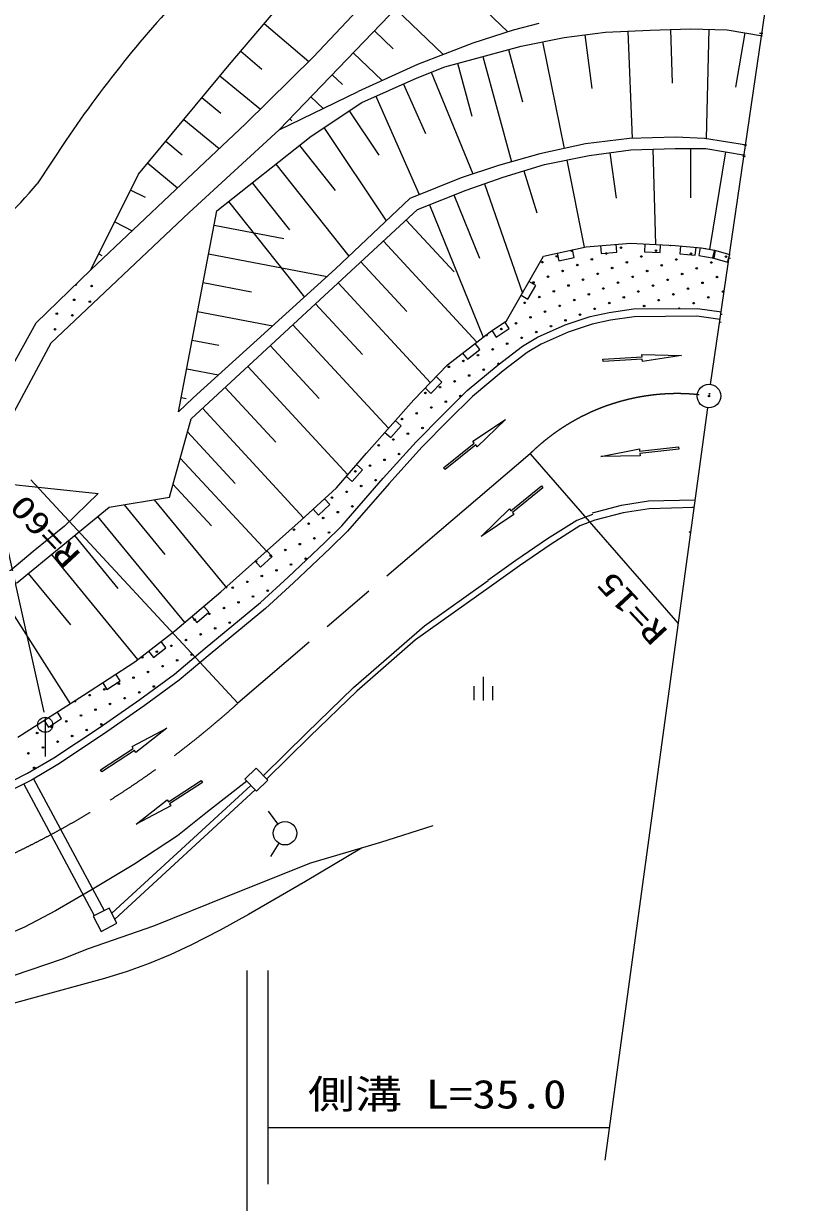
# Model space of a CAD drawing. Units: millimetres, scale not verified. Extents: x 40000 to 680000, y 20000 to 380000.
# Drawn here: x 286808 to 336756, y 244957 to 320116 of the extents above; entities that cross this region are included whole.
import ezdxf
from ezdxf.enums import TextEntityAlignment as Align

# ---------------------------------------------------------------- set-up
doc = ezdxf.new("R2010")
doc.units = ezdxf.units.MM
doc.header["$LTSCALE"] = 1000
doc.linetypes.add('CHAIN', pattern=[18.5, 12, -1.5, 3.5, -1.5])
for name, color, linetype, lineweight in [('M-BGD', 7, 'Continuous', 13), ('M-BMK', 2, 'CHAIN', 13), ('M-BMK-SRVR', 3, 'Continuous', 13), ('M-OTRS', 6, 'Continuous', 13), ('M-STR-HTXT', 7, 'Continuous', 13), ('M-STR-STRC', 7, 'Continuous', 13)]:
    doc.layers.add(name, color=color, linetype=linetype, lineweight=lineweight)
doc.styles.add('ＭＳ ゴシック', font='')
doc.styles.get('ＭＳ ゴシック').set_extended_font_data('MS Gothic')

msp = doc.modelspace()

# ---------------------------------------------------------------- linework, layer by layer
at = {"layer": 'M-BGD'}
for p, q in [((303096, 313347), (316582, 327380)), ((313211, 323872), (317669, 319587)), ((299900, 317488), (304371, 322733)), ((305291, 318000), (308780, 321739)), ((310514, 321065), (313550, 318147)), ((302136, 320110), (304975, 317690)), ((309165, 319662), (310366, 318508)), ((318010, 319695), (315428, 318875)), ((319650, 320121), (318010, 319695)), ((321259, 319234), (323892, 319578)), ((323892, 319578), (326726, 319692)), ((325309, 319635), (325585, 312799)), ((326726, 319692), (329316, 319778)), ((328021, 319735), (328135, 316306)), ((329316, 319778), (331635, 319721)), ((330476, 319749), (330303, 312778)), ((331635, 319721), (333888, 319342)), ((332764, 319531), (332179, 316051)), ((333704, 319510), (333911, 319500)), ((315428, 318875), (311905, 317509)), ((313645, 317367), (318511, 318684)), ((318511, 318684), (321259, 319234)), ((319885, 318959), (321248, 312155)), ((322576, 319406), (323023, 315981)), ((300645, 318362), (301988, 317217)), ((300947, 313727), (305291, 318000)), ((307816, 318259), (309667, 316480)), ((316078, 318025), (317895, 311311)), ((317700, 318464), (318606, 315116)), ((294140, 310524), (299900, 317488)), ((311905, 317509), (308138, 315777)), ((311899, 316652), (313645, 317367)), ((314456, 317587), (315372, 314203)), ((299324, 316792), (301898, 314663)), ((306468, 316855), (307120, 316228)), ((308364, 315092), (311899, 316652)), ((312772, 317009), (315426, 310535)), ((303096, 313347), (308138, 315777)), ((311016, 316262), (312411, 313099)), ((298172, 315399), (299383, 314397)), ((305119, 315452), (305902, 314700)), ((305144, 312945), (308364, 315092)), ((309248, 315482), (312014, 309213)), ((307559, 314555), (309447, 311723)), ((296495, 309525), (300947, 313727)), ((297020, 314006), (299270, 312144)), ((303770, 314049), (303901, 313923)), ((305949, 313482), (309912, 307538)), ((303096, 313347), (297366, 308065)), ((299123, 308176), (305144, 312945)), ((325424, 312794), (322619, 312451)), ((328343, 312880), (325424, 312794)), ((330204, 312794), (328343, 312880)), ((332884, 312363), (330204, 312794)), ((295868, 312613), (296907, 311754)), ((304392, 312349), (306664, 309480)), ((322619, 312451), (319699, 311821)), ((322853, 311698), (325497, 312064)), ((325497, 312064), (328324, 312145)), ((326911, 312104), (327085, 306028)), ((328324, 312145), (330277, 312145)), ((329301, 312145), (329301, 309012)), ((330277, 312145), (332794, 311733)), ((331540, 311939), (330522, 305718)), ((332879, 312328), (332713, 312365)), ((294716, 311220), (296621, 309644)), ((302886, 311157), (307540, 305282)), ((319699, 311821), (317066, 311077)), ((320006, 311128), (322853, 311698)), ((321430, 311413), (322540, 305861)), ((324175, 311881), (324577, 308979)), ((332618, 311674), (332779, 311635)), ((291094, 304410), (294140, 310524)), ((317066, 311077), (314683, 310290)), ((317363, 310315), (320006, 311128)), ((318685, 310722), (319508, 308046)), ((301381, 309964), (303756, 306966)), ((314683, 310290), (311420, 308973)), ((315004, 309502), (317363, 310315)), ((316183, 309908), (318594, 302917)), ((291094, 304410), (296495, 309525)), ((293632, 309505), (294563, 309041)), ((311420, 308973), (306685, 304469)), ((311911, 308253), (315004, 309502)), ((314231, 309189), (315862, 305149)), ((296678, 295357), (299123, 308176)), ((297480, 294918), (311911, 308253)), ((299875, 308772), (304704, 302675)), ((312684, 308565), (316092, 300124)), ((297366, 308065), (288534, 299735)), ((292617, 307467), (293734, 306910)), ((311189, 307586), (314243, 304281)), ((298948, 307260), (303393, 306413)), ((309746, 306252), (315696, 299813)), ((322652, 305886), (325475, 306119)), ((323565, 305961), (323606, 305463)), ((324603, 305545), (324562, 306043)), ((325475, 306119), (328333, 305968)), ((326405, 306070), (326379, 305571)), ((327377, 305518), (327404, 306017)), ((328333, 305968), (329988, 305818)), ((328663, 305939), (328618, 305441)), ((291601, 305429), (291787, 305336)), ((298599, 305429), (306154, 303988)), ((317587, 301172), (319944, 305284)), ((319944, 305284), (322652, 305886)), ((320810, 305476), (320918, 304988)), ((320918, 304988), (321894, 305205)), ((321894, 305205), (321786, 305693)), ((323606, 305463), (324603, 305545)), ((326379, 305571), (327377, 305518)), ((328618, 305441), (329613, 305350)), ((329613, 305350), (329659, 305848)), ((329922, 305830), (329835, 305337)), ((329835, 305337), (330820, 305164)), ((329988, 305818), (330841, 305668)), ((330845, 305666), (330705, 305187)), ((330705, 305187), (331664, 304905)), ((330820, 305164), (330907, 305656)), ((330841, 305668), (331810, 305383)), ((331664, 304905), (331805, 305385)), ((331718, 305186), (331848, 305159)), ((287611, 301032), (291094, 304410)), ((306685, 304469), (297612, 296254)), ((308303, 304919), (311224, 301758)), ((319448, 303413), (319014, 303662)), ((298250, 303598), (301336, 303009)), ((306860, 303585), (312741, 297221)), ((318951, 302545), (319448, 303413)), ((305417, 302252), (308401, 299022)), ((318517, 302794), (318951, 302545)), ((297901, 301767), (302691, 300853)), ((321330, 300904), (322905, 301437)), ((322905, 301437), (324129, 301691)), ((324129, 301691), (325678, 301920)), ((325717, 301420), (324216, 301198)), ((325678, 301920), (329742, 301958)), ((329709, 301457), (325717, 301420)), ((331206, 301243), (329709, 301457)), ((329742, 301958), (331278, 301738)), ((331220, 301595), (331333, 301578)), ((284778, 295926), (287611, 301032)), ((303974, 300919), (310070, 294321)), ((316534, 300470), (317587, 301172)), ((316922, 300128), (317754, 300682)), ((317754, 300682), (317477, 301098)), ((319565, 300116), (321330, 300904)), ((323037, 300954), (321513, 300437)), ((324216, 301198), (323037, 300954)), ((331151, 301100), (331262, 301084)), ((297551, 299935), (299256, 299610)), ((313826, 298364), (316534, 300470)), ((316644, 300544), (316922, 300128)), ((318610, 299555), (319565, 300116)), ((321513, 300437), (319794, 299671)), ((288534, 299735), (286180, 295345)), ((302531, 299585), (305647, 296212)), ((315092, 298715), (315882, 299329)), ((315882, 299329), (315575, 299724)), ((317048, 298361), (318610, 299555)), ((318889, 299139), (317359, 297970)), ((319794, 299671), (318889, 299139)), ((314785, 299110), (315092, 298715)), ((323727, 298717), (326223, 298868)), ((323736, 298568), (323727, 298717)), ((326232, 298719), (323736, 298568)), ((326223, 298868), (326214, 299018)), ((326214, 299018), (328723, 298944)), ((326241, 298569), (326232, 298719)), ((328723, 298944), (326241, 298569)), ((297202, 298104), (299228, 297718)), ((301088, 298252), (307467, 291348)), ((311666, 296130), (313826, 298364)), ((315072, 296718), (317048, 298361)), ((317359, 297970), (315409, 296348)), ((299645, 296918), (302875, 293422)), ((312399, 296888), (312758, 296540)), ((312758, 296540), (313453, 297259)), ((313453, 297259), (313094, 297606)), ((296678, 295357), (297612, 296254)), ((296853, 296273), (297178, 296211)), ((308657, 292720), (311666, 296130)), ((313516, 295162), (315072, 296718)), ((315409, 296348), (313871, 294811)), ((298201, 295585), (304653, 288603)), ((296097, 289915), (297480, 294918)), ((310867, 294469), (310493, 294800)), ((311833, 293448), (313516, 295162)), ((313871, 294811), (312196, 293104)), ((315429, 293488), (317517, 294882)), ((317517, 294882), (315711, 293138)), ((297249, 294084), (300288, 290796)), ((309831, 294050), (310206, 293720)), ((310206, 293720), (310867, 294469)), ((309721, 291135), (311833, 293448)), ((313577, 291802), (315523, 293371)), ((315617, 293254), (313671, 291686)), ((315523, 293371), (315429, 293488)), ((315711, 293138), (315617, 293254)), ((326062, 292853), (328547, 293126)), ((328547, 293126), (328564, 292977)), ((296789, 292417), (302321, 286429)), ((306752, 290514), (308657, 292720)), ((312196, 293104), (310095, 290803)), ((319082, 292689), (328501, 281888)), ((323585, 292506), (326046, 293002)), ((326095, 292555), (323585, 292506)), ((326046, 293002), (326062, 292853)), ((328564, 292977), (326078, 292704)), ((326078, 292704), (326095, 292555)), ((307756, 290912), (308410, 291669)), ((308410, 291669), (308031, 291996)), ((313671, 291686), (313577, 291802)), ((283777, 290985), (291564, 290146)), ((300456, 276777), (287263, 291023)), ((307086, 288088), (309721, 291135)), ((307378, 291239), (307756, 290912)), ((291564, 290146), (289407, 288077)), ((296328, 290749), (298780, 288096)), ((304495, 288458), (306752, 290514)), ((310095, 290803), (307451, 287745)), ((317867, 289055), (319805, 290634)), ((319900, 290518), (317961, 288939)), ((319805, 290634), (319900, 290518)), ((292262, 289284), (296097, 289915)), ((293221, 289442), (295819, 286276)), ((295138, 289758), (299769, 284115)), ((305591, 288780), (306330, 289453)), ((306330, 289453), (305993, 289823)), ((323057, 288928), (324906, 289408)), ((324906, 289408), (326634, 289687)), ((326634, 289687), (329581, 289756)), ((329608, 289749), (329630, 289741)), ((286365, 284444), (292262, 289284)), ((291525, 288679), (297073, 281919)), ((305254, 289149), (305591, 288780)), ((315976, 287418), (317772, 289171)), ((318056, 288823), (315976, 287418)), ((317772, 289171), (317867, 289055)), ((317961, 288939), (318056, 288823)), ((323067, 288825), (322067, 288442)), ((325009, 288918), (323210, 288451)), ((326680, 289187), (325009, 288918)), ((329512, 289254), (326680, 289187)), ((329558, 289237), (329442, 289278)), ((289407, 288077), (287426, 286448)), ((299378, 283881), (304495, 288458)), ((306007, 287024), (307086, 288088)), ((322067, 288442), (320200, 287256)), ((322247, 288083), (320420, 286922)), ((323210, 288451), (322247, 288083)), ((290051, 287469), (292815, 284100)), ((307451, 287745), (306354, 286665)), ((320200, 287256), (318176, 285878)), ((329213, 287730), (329328, 287639)), ((287426, 286448), (285533, 284863)), ((302643, 286130), (302309, 286503)), ((303673, 284818), (306007, 287024)), ((306354, 286665), (304013, 284451)), ((320420, 286922), (318406, 285550)), ((288577, 286259), (294060, 279577)), ((301564, 285836), (301897, 285463)), ((301897, 285463), (302643, 286130)), ((318176, 285878), (316402, 284600)), ((287102, 285049), (289792, 281772)), ((318406, 285550), (316635, 284276)), ((301896, 283199), (303673, 284818)), ((304013, 284451), (302223, 282821)), ((316635, 284276), (311790, 280830)), ((312363, 281728), (316404, 284602)), ((285287, 283753), (289782, 276747)), ((296451, 281390), (299378, 283881)), ((298620, 282579), (298296, 282960)), ((298372, 280294), (301896, 283199)), ((302223, 282821), (298692, 279910)), ((297534, 282312), (297858, 281931)), ((297858, 281931), (298620, 282579)), ((293897, 279420), (296451, 281390)), ((307841, 277782), (312363, 281728)), ((295875, 280315), (295570, 280711)), ((311790, 280830), (308044, 277560)), ((294778, 280100), (295084, 279704)), ((295084, 279704), (295875, 280315)), ((296419, 278643), (298372, 280294)), ((298692, 279910), (296729, 278250)), ((290636, 277289), (293897, 279420)), ((292122, 277662), (292959, 278209)), ((292959, 278209), (292685, 278628)), ((294209, 277025), (296419, 278643)), ((296729, 278250), (294501, 276619)), ((316091, 278467), (316091, 276967)), ((291848, 278081), (292122, 277662)), ((304835, 274881), (307841, 277782)), ((308044, 277560), (305044, 274666)), ((315491, 277871), (315491, 276971)), ((316691, 277871), (316691, 276971)), ((286451, 274619), (290636, 277289)), ((291630, 275215), (294209, 277025)), ((294501, 276619), (291911, 274801)), ((288188, 275890), (288188, 273397)), ((289234, 275801), (288965, 276223)), ((288122, 275685), (288391, 275263)), ((288391, 275263), (289234, 275801)), ((288727, 273310), (291630, 275215)), ((293717, 274017), (295936, 275190)), ((295936, 275190), (293962, 273639)), ((291911, 274801), (288993, 272887)), ((302086, 272168), (304835, 274881)), ((302294, 271951), (305044, 274666)), ((291702, 272529), (293798, 273891)), ((293880, 273765), (291784, 272404)), ((293798, 273891), (293717, 274017)), ((293962, 273639), (293880, 273765)), ((287065, 272318), (288727, 273310)), ((288993, 272887), (287306, 271880)), ((284411, 270979), (287065, 272318)), ((291784, 272404), (291702, 272529)), ((301638, 272633), (300911, 271932)), ((302369, 271874), (301638, 272633)), ((287306, 271880), (284625, 270527)), ((291324, 263238), (286822, 271635)), ((287442, 271961), (291945, 263561)), ((292430, 263390), (301290, 271540)), ((296033, 270494), (298125, 271862)), ((298207, 271737), (296115, 270369)), ((298125, 271862), (298207, 271737)), ((301030, 271810), (298521, 269857)), ((300911, 271932), (301643, 271174)), ((301643, 271174), (302369, 271874)), ((301568, 271252), (292621, 263022)), ((293981, 269063), (295951, 270620)), ((295951, 270620), (296033, 270494)), ((296197, 270243), (293981, 269063)), ((296115, 270369), (296197, 270243)), ((298521, 269857), (296615, 268333)), ((303015, 269094), (302415, 269894)), ((296615, 268333), (293843, 266496)), ((312877, 268975), (309556, 267898)), ((303069, 267857), (302541, 267008)), ((309556, 267898), (305098, 266588)), ((308343, 267542), (304769, 265408)), ((293843, 266496), (291174, 264902)), ((305098, 266588), (299831, 264485)), ((304769, 265408), (301151, 263318)), ((291174, 264902), (288852, 263550)), ((299831, 264485), (295090, 262567)), ((288852, 263550), (286877, 262510)), ((292256, 263723), (291246, 263197)), ((291246, 263197), (291749, 262232)), ((292759, 262758), (292256, 263723)), ((301151, 263318), (299326, 262315)), ((286877, 262510), (284936, 261679)), ((295090, 262567), (290932, 261117)), ((291749, 262232), (292759, 262758)), ((299326, 262315), (297474, 261364)), ((290932, 261117), (289267, 260465)), ((297474, 261364), (296152, 260748)), ((289267, 260465), (283319, 258447)), ((294807, 260189), (293400, 259679)), ((296152, 260748), (294807, 260189)), ((293400, 259679), (291963, 259223)), ((291963, 259223), (287146, 257921)), ((287146, 257921), (282329, 256606))]:
    msp.add_line(p, q, dxfattribs=at)
for centre, radius in [((320791, 305277), 49.8), ((323948, 305456), 49.8), ((324877, 305825), 49.8), ((326176, 305265), 49.8), ((327105, 305635), 49.8), ((329333, 305445), 49.8), ((331561, 305254), 49.8), ((319862, 304907), 49.8), ((321160, 304347), 49.8), ((322089, 304717), 49.8), ((323019, 305086), 49.8), ((324317, 304526), 49.8), ((325247, 304896), 49.8), ((327475, 304706), 49.8), ((328404, 305075), 49.8), ((329703, 304515), 49.8), ((330632, 304885), 49.8), ((319302, 303608), 49.8), ((320231, 303978), 49.8), ((322459, 303788), 49.8), ((323388, 304157), 49.8), ((324687, 303597), 49.8), ((325616, 303967), 49.8), ((326545, 304336), 49.8), ((327844, 303776), 49.8), ((328773, 304146), 49.8), ((331001, 303955), 49.8), ((291141, 303382), 49.8), ((320600, 303049), 49.8), ((321530, 303418), 49.8), ((322828, 302858), 49.8), ((323758, 303228), 49.8), ((325986, 303037), 49.8), ((326915, 303407), 49.8), ((328214, 302847), 49.8), ((329143, 303217), 49.8), ((330072, 303586), 49.8), ((331371, 303026), 49.8), ((290034, 302502), 49.8), ((291028, 302389), 49.8), ((318742, 302310), 49.8), ((319671, 302679), 49.8), ((320970, 302119), 49.8), ((321899, 302489), 49.8), ((324127, 302298), 49.8), ((325056, 302668), 49.8), ((326355, 302108), 49.8), ((327284, 302478), 49.8), ((329512, 302287), 49.8), ((330442, 302657), 49.8), ((288928, 301621), 49.8), ((289921, 301508), 49.8), ((319111, 301380), 49.8), ((320041, 301750), 49.8), ((322269, 301560), 49.8), ((323198, 301929), 49.8), ((288815, 300628), 49.8), ((317253, 300641), 49.8), ((318182, 301011), 49.8), ((320410, 300821), 49.8), ((321339, 301190), 49.8), ((318552, 300082), 49.8), ((319481, 300451), 49.8), ((316693, 299343), 49.8), ((317622, 299712), 49.8), ((314835, 298604), 49.8), ((315764, 298973), 49.8), ((313905, 298234), 49.8), ((315204, 297675), 49.8), ((316133, 298044), 49.8), ((313346, 296936), 49.8), ((314275, 297305), 49.8), ((312416, 296566), 49.8), ((314644, 296376), 49.8), ((330516, 296517), 22.5), ((330516, 296517), 22.5), ((312786, 295637), 49.8), ((313715, 296006), 49.8), ((310927, 294898), 49.8), ((311857, 295268), 49.8), ((311297, 293969), 49.8), ((312226, 294338), 49.8), ((309438, 293230), 49.8), ((310368, 293599), 49.8), ((310737, 292670), 49.8), ((308879, 291931), 49.8), ((309808, 292301), 49.8), ((307949, 291562), 49.8), ((309248, 291002), 49.8), ((307389, 290263), 49.8), ((308319, 290632), 49.8), ((306460, 289894), 49.8), ((307759, 289334), 49.8), ((305900, 288595), 49.8), ((306830, 288964), 49.8), ((304042, 287856), 49.8), ((304971, 288225), 49.8), ((305341, 287296), 49.8), ((306270, 287666), 49.8), ((303482, 286557), 49.8), ((304411, 286927), 49.8), ((301624, 285818), 49.8), ((302553, 286188), 49.8), ((303852, 285628), 49.8), ((304781, 285997), 49.8), ((301993, 284889), 49.8), ((302922, 285259), 49.8), ((300135, 284150), 49.8), ((301064, 284520), 49.8), ((301433, 283590), 49.8), ((302363, 283960), 49.8), ((299575, 282851), 49.8), ((300504, 283221), 49.8), ((297716, 282113), 49.8), ((298646, 282482), 49.8), ((299944, 281922), 49.8), ((298086, 281183), 49.8), ((299015, 281553), 49.8), ((296227, 280444), 49.8), ((297157, 280814), 49.8), ((294369, 279705), 49.8), ((295298, 280075), 49.8), ((297526, 279885), 49.8), ((295668, 279146), 49.8), ((296597, 279515), 49.8), ((293809, 278407), 49.8), ((294738, 278776), 49.8), ((291021, 277298), 49.8), ((291951, 277668), 49.8), ((292880, 278037), 49.8), ((294179, 277477), 49.8), ((295108, 277847), 49.8), ((292320, 276739), 49.8), ((293249, 277108), 49.8), ((288188, 275409), 481), ((290462, 276000), 49.8), ((291391, 276369), 49.8), ((288603, 275261), 49.8), ((289532, 275630), 49.8), ((290831, 275070), 49.8), ((291760, 275440), 49.8), ((287674, 274891), 49.8), ((288973, 274331), 49.8), ((289902, 274701), 49.8), ((287114, 273593), 49.8), ((288043, 273962), 49.8), ((287483, 272663), 49.8), ((303465, 268494), 746)]:
    msp.add_circle(centre, radius, dxfattribs=at)
for centre, start, end in [((328034, 306004), 200.78119, 333.1905), ((321720, 305646), 152.91602, 52.14429), ((330262, 305814), 231.2834, 288.7037), ((290147, 303495), 226.73193, 41.52576), ((328583, 301918), 36.01062, 145.06085), ((316324, 300272), 184.80908, 70.94382), ((317063, 298414), 356.06567, 258.70584), ((299205, 283781), 266.4695, 354.3191), ((290092, 276929), 199.9679, 45.11047)]:
    msp.add_arc(centre, 49.8, start, end, dxfattribs=at)
at = {"layer": 'M-BMK', "linetype": 'Continuous'}
for p, q in [((330590, 297111), (336756, 339283)), ((330380, 295626), (323846, 247650))]:
    msp.add_line(p, q, dxfattribs=at)
at = {"layer": 'M-BMK'}
msp.add_line((319082, 292689), (300456, 276777), dxfattribs=at)
for centre, radius, start, end in [((328458, 283139), 13383, 84.01929, 134.47583), ((260110, 321544), 60266, 271.88818, 312.02686)]:
    msp.add_arc(centre, radius, start, end, dxfattribs=at)
at = {"layer": 'M-BMK-SRVR'}
for radius in [750, 22.5]:
    msp.add_circle((330481, 296369), radius, dxfattribs=at)
at = {"layer": 'M-OTRS'}
for radius in [50, 1.5]:
    msp.add_circle((330481, 296369), radius, dxfattribs=at)
at = {"layer": 'M-STR-HTXT'}
for p, q in [((289499, 312657), (287676, 309898)), ((301030, 259752), (301030, 229223)), ((302369, 259752), (302369, 246118)), ((324127, 249709), (302369, 249709))]:
    msp.add_line(p, q, dxfattribs=at)
for centre, radius, start, end in [((352642, 270009), 76196, 136.02026, 145.96484), ((265057, 328943), 29569, 295.48425, 319.9043)]:
    msp.add_arc(centre, radius, start, end, dxfattribs=at)
at = {"layer": 'M-STR-STRC'}
msp.add_line((288115, 276219), (281023, 308068), dxfattribs=at)

# ---------------------------------------------------------------- texts
at = {"layer": 'M-BGD', "style": 'ＭＳ ゴシック', "width": 1.35}
for s, p in [('R=60', (290852, 286559)), ('R=15', (328265, 281652))]:
    msp.add_text(s, height=1466, rotation=132.9, dxfattribs=at).set_placement(p, align=Align.BOTTOM_LEFT)
at = {"layer": 'M-STR-HTXT', "style": 'ＭＳ ゴシック', "width": 1.2}
msp.add_text('側溝 L=35.0', height=1833, dxfattribs=at).set_placement((304928, 250394), align=Align.BOTTOM_LEFT)

doc.saveas('drawing.dxf')
